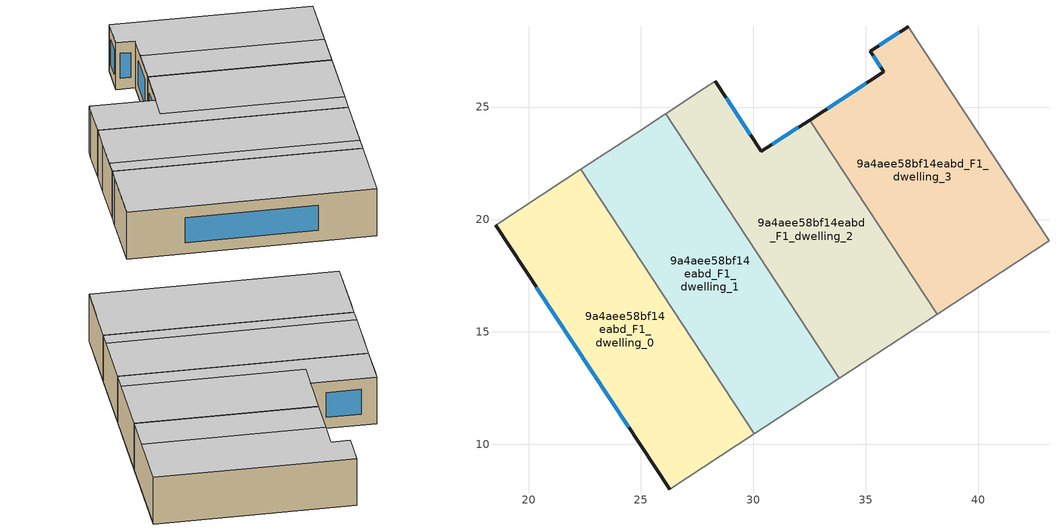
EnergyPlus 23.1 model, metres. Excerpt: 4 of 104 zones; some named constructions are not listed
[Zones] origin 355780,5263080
9a4aee58bf14eabd_F1_dwelling_0
 floor to 9a4aee58bf14eabd_F0_dwelling_0 (EU_floor_Construction): 22.32,22.23 30.04,10.46 26.28,8 18.53,19.74 z3
 wall outside (EU_wall_Construction): 18.53,19.74 26.28,8 z3:6
 wall to 9a4aee58bf14eabd_F1_dwelling_1 (EU_wall_Construction): 30.04,10.46 22.32,22.23 z3:6
 wall adiabatic (EU_wall_Construction): 26.28,8 30.04,10.46 z3:6
 wall to 9a4aee58bf14eabd_F1_dwelling_9 (EU_wall_Construction): 21.61,21.76 18.53,19.74 z3:6
 wall to 9a4aee58bf14eabd_F1_dwelling_10 (EU_wall_Construction): 22.32,22.23 21.61,21.76 z3:6
 window (EU_Window_Construction): 20.35,16.98 24.46,10.75 z3.7:5.3
 ceiling to 9a4aee58bf14eabd_F2_dwelling_0 (EU_floor_Construction): 30.04,10.46 22.32,22.23 18.53,19.74 26.28,8 z6
9a4aee58bf14eabd_F1_dwelling_1
 floor to 9a4aee58bf14eabd_F0_dwelling_1 (EU_floor_Construction): 26.09,24.71 33.82,12.94 30.04,10.46 22.32,22.23 z3
 wall to 9a4aee58bf14eabd_F1_dwelling_2 (EU_wall_Construction): 33.82,12.94 26.09,24.71 z3:6
 wall adiabatic (EU_wall_Construction): 30.04,10.46 33.82,12.94 z3:6
 wall to 9a4aee58bf14eabd_F1_dwelling_10 (EU_wall_Construction): 24.71,23.8 22.32,22.23 z3:6
 wall to 9a4aee58bf14eabd_F1_dwelling_11 (EU_wall_Construction): 26.09,24.71 24.71,23.8 z3:6
 ceiling to 9a4aee58bf14eabd_F2_dwelling_1 (EU_floor_Construction): 33.82,12.94 26.1,24.71 23.04,22.7 30.77,10.94 z6
 ceiling to 9a4aee58bf14eabd_F2_dwelling_0 (EU_floor_Construction): 30.77,10.94 23.04,22.7 22.32,22.23 30.04,10.46 z6
9a4aee58bf14eabd_F1_dwelling_2
 floor to 9a4aee58bf14eabd_F0_dwelling_2 (EU_floor_Construction): 32.5,24.43 38.17,15.79 33.82,12.94 26.09,24.71 28.3,26.16 30.34,23.03 z3
 wall outside (EU_wall_Construction): 32.5,24.43 30.34,23.03 28.3,26.16 z3:6
 wall to 9a4aee58bf14eabd_F1_dwelling_3 (EU_wall_Construction): 38.17,15.79 32.5,24.43 z3:6
 wall adiabatic (EU_wall_Construction): 33.82,12.94 38.17,15.79 z3:6
 wall to 9a4aee58bf14eabd_F1_dwelling_11 (EU_wall_Construction): 27.81,25.83 26.1,24.71 z3:6
 wall to 9a4aee58bf14eabd_F1_dwelling_12 (EU_wall_Construction): 28.3,26.16 27.81,25.83 z3:6
 window (EU_Window_Construction): 29.86,23.76 28.78,25.42 / 31.99,24.1 30.85,23.36 z3.7:5.3
 ceiling to 9a4aee58bf14eabd_F2_dwelling_2 (EU_floor_Construction): 38.17,15.79 32.5,24.42 29.09,22.21 34.77,13.56 z6
 ceiling to 9a4aee58bf14eabd_F2_dwelling_1 (EU_floor_Construction): 34.77,13.56 29.09,22.21 32.5,24.42 30.34,23.03 28.3,26.16 26.1,24.71 33.82,12.94 z6
9a4aee58bf14eabd_F1_dwelling_3
 floor to 9a4aee58bf14eabd_F0_dwelling_3 (EU_floor_Construction): 36.88,28.58 43.14,19.05 38.17,15.79 32.5,24.43 35.8,26.57 35.2,27.49 z3
 wall outside (EU_wall_Construction): 36.88,28.58 35.2,27.49 35.8,26.57 32.5,24.43 z3:6
 wall adiabatic (EU_wall_Construction): 38.17,15.79 43.14,19.05 z3:6
 wall to 9a4aee58bf14eabd_F1_dwelling_4 (EU_wall_Construction): 43.14,19.05 36.88,28.58 z3:6
 window (EU_Window_Construction): 35.34,27.27 35.66,26.78 / 36.49,28.33 35.59,27.75 / 35.02,26.06 33.27,24.93 z3.7:5.3
 ceiling to 9a4aee58bf14eabd_F2_dwelling_3 (EU_floor_Construction): 43.14,19.05 36.88,28.58 35.2,27.49 35.8,26.57 34.43,25.68 40.1,17.06 z6
 ceiling to 9a4aee58bf14eabd_F2_dwelling_2 (EU_floor_Construction): 40.1,17.06 34.44,25.68 32.5,24.42 38.17,15.79 z6
[SCHEDULE:FILE] Column Number=1; Rows to Skip at Top=0; Number of Hours of Data=8760; Column Separator=Comma; Interpolate to Timestep=No; Minutes per Item=60; Adjust Schedule for Daylight Savings=Yes
Name | File
EU_Step8_GainSchedule_9a4aee58bf14eabd_F3_dwelling_14_f000 | ../../schedules/9a4aee58bf14eabd/9a4aee58bf14eabd_F3_dwelling_14_f000_gain.csv
EU_Step8_GainSchedule_9a4aee58bf14eabd_F3_dwelling_15_f000 | ../../schedules/9a4aee58bf14eabd/9a4aee58bf14eabd_F3_dwelling_15_f000_gain.csv
EU_Step8_GainSchedule_9a4aee58bf14eabd_F3_dwelling_16_f000 | ../../schedules/9a4aee58bf14eabd/9a4aee58bf14eabd_F3_dwelling_16_f000_gain.csv
EU_Step8_GainSchedule_9a4aee58bf14eabd_F4_dwelling_0_f000 | ../../schedules/9a4aee58bf14eabd/9a4aee58bf14eabd_F4_dwelling_0_f000_gain.csv
EU_Step8_GainSchedule_9a4aee58bf14eabd_F4_dwelling_1_f000 | ../../schedules/9a4aee58bf14eabd/9a4aee58bf14eabd_F4_dwelling_1_f000_gain.csv
EU_Step8_GainSchedule_9a4aee58bf14eabd_F4_dwelling_2_f000 | ../../schedules/9a4aee58bf14eabd/9a4aee58bf14eabd_F4_dwelling_2_f000_gain.csv
EU_Step8_GainSchedule_9a4aee58bf14eabd_F4_dwelling_3_f000 | ../../schedules/9a4aee58bf14eabd/9a4aee58bf14eabd_F4_dwelling_3_f000_gain.csv
EU_Step8_GainSchedule_9a4aee58bf14eabd_F4_dwelling_4_f000 | ../../schedules/9a4aee58bf14eabd/9a4aee58bf14eabd_F4_dwelling_4_f000_gain.csv
EU_Step8_GainSchedule_9a4aee58bf14eabd_F4_dwelling_5_f000 | ../../schedules/9a4aee58bf14eabd/9a4aee58bf14eabd_F4_dwelling_5_f000_gain.csv
EU_Step8_GainSchedule_9a4aee58bf14eabd_F4_dwelling_6_f000 | ../../schedules/9a4aee58bf14eabd/9a4aee58bf14eabd_F4_dwelling_6_f000_gain.csv
EU_Step8_GainSchedule_9a4aee58bf14eabd_F4_dwelling_7_f000 | ../../schedules/9a4aee58bf14eabd/9a4aee58bf14eabd_F4_dwelling_7_f000_gain.csv
EU_Step8_GainSchedule_9a4aee58bf14eabd_F4_dwelling_8_f000 | ../../schedules/9a4aee58bf14eabd/9a4aee58bf14eabd_F4_dwelling_8_f000_gain.csv
EU_Step8_GainSchedule_9a4aee58bf14eabd_F4_dwelling_9_f000 | ../../schedules/9a4aee58bf14eabd/9a4aee58bf14eabd_F4_dwelling_9_f000_gain.csv
EU_Step8_GainSchedule_9a4aee58bf14eabd_F4_dwelling_10_f000 | ../../schedules/9a4aee58bf14eabd/9a4aee58bf14eabd_F4_dwelling_10_f000_gain.csv
EU_Step8_GainSchedule_9a4aee58bf14eabd_F4_dwelling_11_f000 | ../../schedules/9a4aee58bf14eabd/9a4aee58bf14eabd_F4_dwelling_11_f000_gain.csv
EU_Step8_GainSchedule_9a4aee58bf14eabd_F4_dwelling_12_f000 | ../../schedules/9a4aee58bf14eabd/9a4aee58bf14eabd_F4_dwelling_12_f000_gain.csv
EU_Step8_GainSchedule_9a4aee58bf14eabd_F4_dwelling_13_f000 | ../../schedules/9a4aee58bf14eabd/9a4aee58bf14eabd_F4_dwelling_13_f000_gain.csv
EU_Step8_GainSchedule_9a4aee58bf14eabd_F4_dwelling_14_f000 | ../../schedules/9a4aee58bf14eabd/9a4aee58bf14eabd_F4_dwelling_14_f000_gain.csv
EU_Step8_GainSchedule_9a4aee58bf14eabd_F4_dwelling_15_f000 | ../../schedules/9a4aee58bf14eabd/9a4aee58bf14eabd_F4_dwelling_15_f000_gain.csv
EU_Step8_GainSchedule_9a4aee58bf14eabd_F4_dwelling_16_f000 | ../../schedules/9a4aee58bf14eabd/9a4aee58bf14eabd_F4_dwelling_16_f000_gain.csv
